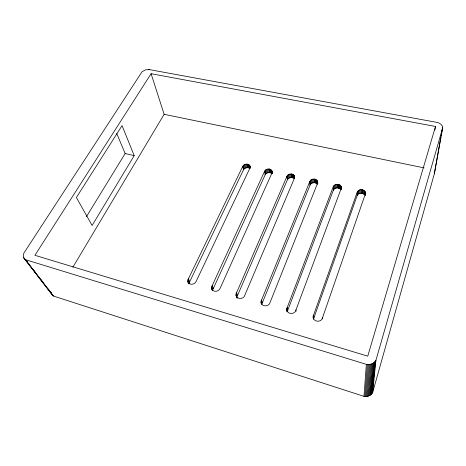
<?xml version="1.0" encoding="UTF-8"?>
<svg xmlns="http://www.w3.org/2000/svg" width="466" height="466" viewBox="0 0 466 466"><rect width="100%" height="100%" fill="white"/><g stroke="black" fill="none" stroke-linecap="round" stroke-linejoin="round"><path stroke-width="0.7" d="M357.259 192.027L313.199 316.239L313.449 319.198L357.16 195.574L357.259 192.027C359.199 187.478 367.389 190.012 365.426 195.12M357.16 195.574L357.585 194.788L357.684 191.235M357.585 194.788L358.255 194.112L358.36 190.559M358.255 194.112L359.123 193.606L359.234 190.046M359.123 193.606L360.125 193.291L360.247 189.732M360.125 193.291L361.202 193.192L361.336 189.633M313.251 318.651L313.199 316.239M362.047 193.291L362.181 189.726M364.965 191.322L364.808 194.881L362.28 193.32L362.42 189.755M362.501 193.39L362.641 189.831M363.282 193.658L363.428 190.099M364.144 194.194L364.296 190.635M365.251 194.974L365.379 192.126M365.309 195.266L365.519 192.988M286.73 309.785L286.811 308.579L333.266 186.662C334.704 182.788 342.289 183.942 341.194 188.445L295.968 309.972C295.124 314.684 287.248 314.655 286.73 309.785L287.009 311.573M148.747 69.492L436.724 122.342C439.467 122.82 442.578 124.719 442.7 127.795L434.341 173.818L372.614 392.617C371.018 395.646 367.278 397.09 363.998 396.356L366.358 364.354L25.467 259.679C23.271 258.368 22.793 255.391 23.824 253.189L141.967 71.857L145.334 69.888L149.388 69.58M364.936 396.496L367.4 364.499L366.358 364.354M365.88 396.537L368.455 364.54C371.466 364.505 374.489 362.921 375.957 360.241L442.7 127.795M366.818 396.473L369.497 364.464M367.732 396.31L370.517 364.278M261.024 302.283L261.135 301.1L309.855 181.408C311.282 177.622 318.779 178.682 317.596 183.144L270.082 302.446C269.202 307.001 261.473 307.117 261.024 302.283L261.426 304.082M368.612 396.042L371.501 363.981M369.451 395.681L372.433 363.585M370.231 395.22L373.307 363.084M370.948 394.679L374.105 362.49M371.588 394.061L374.815 361.814M372.148 393.368L375.439 361.063M372.614 392.617L375.957 360.241M235.977 294.966L236.111 293.807L286.974 176.27C288.419 172.63 295.747 173.568 294.541 177.965L244.866 295.112C243.957 299.516 236.349 299.755 235.977 294.966L236.664 297.384M212.391 290.761L211.564 287.837L211.727 286.701L264.612 171.249C266.202 167.818 272.697 168.442 272.348 172.764M188.975 283.945L189.161 282.839L243.456 169.869C244.667 167.614 248.046 166.945 250.038 168.564L249.38 165.022C247.376 163.403 243.98 164.073 242.751 166.339L187.949 279.775L187.938 281.965L188.666 283.794M434.906 130.043L435.506 126.461L151.089 73.704L34.909 255.304L367.756 356.164L435.506 126.461M441.477 132.245L441.733 130.824M434.341 173.818L440.848 137.097M441.11 135.682L442.648 127.183M272.15 171.342L272.01 172.909L220.29 287.971C219.37 291.704 213.306 292.695 211.768 288.937M365.373 193.844L322.565 317.672C321.773 322.548 313.74 322.373 313.152 317.468M286.811 308.579L287.277 311.568L333.341 190.21C334.617 187.379 339.056 187.087 340.879 189.522L340.856 185.963M261.135 301.1L261.787 304.222L310.1 184.95C311.381 182.206 315.732 181.833 317.521 184.262L317.329 180.709M236.111 293.807L236.973 296.836L287.376 179.812C288.582 177.441 292.077 176.864 294.104 178.501L293.749 174.954M211.727 286.701L212.764 289.747L265.171 174.785C266.366 172.484 269.802 171.872 271.795 173.498L271.282 169.95M72.865 267.204L164.131 114.316L151.089 73.704M134.202 155.621L92.105 225.497L76.389 197.508L122.051 125.604L134.202 155.621L125.156 153.524L116.75 133.538M86.42 216.684L125.156 153.524M367.4 364.499L368.455 364.54M361.202 193.192L362.28 193.32M164.131 114.316L424.124 167.888M51.732 294.04L53.444 296.05L363.998 396.356M249.38 165.022L250.458 167.801M25.636 259.754L27.832 262.608M28.706 263.744L29.585 264.886M33.092 269.447L35.725 272.872M40.548 279.146L43.618 283.136M47.998 288.844L51.51 293.405L51.377 292.735M25.467 259.679L53.444 296.05M23.667 257.57L51.295 293.469M23.982 258.187L52.903 295.642M187.938 281.965C189.423 285.693 195.37 284.604 196.326 281.004L249.986 167.964L250.195 166.385M187.763 280.887L188.736 283.334M187.949 279.775L189.161 282.839M188.474 278.72L189.679 281.784M211.564 287.837L212.397 290.271M212.234 285.629L213.271 288.675M236.798 297.087L237.142 298.287M236.606 292.712L237.456 295.747M434.166 172.641L434.3 173.23M261.607 299.982L262.271 302.993M242.751 166.339L243.456 169.869M243.939 164.987L244.633 168.523M243.24 165.611L243.939 169.146M244.801 164.51L245.489 168.051M245.768 164.213L246.45 167.754M246.776 164.119L247.452 167.661M247.761 164.224L248.425 167.772M247.545 164.201L248.215 167.743M248.646 164.533L249.31 168.075M249.91 165.651L250.3 167.777M264.612 171.249L265.171 174.785M286.8 308.696L287.266 311.684M265.055 170.544L265.608 174.086M287.266 307.438L287.726 310.432M265.748 169.915L266.296 173.457M266.616 169.432L267.158 172.973M267.595 169.129L268.125 172.676M268.614 169.03L269.144 172.577M269.814 169.21L270.332 172.758M269.616 169.146L270.134 172.694M269.4 169.117L269.919 172.665M269.214 169.076L269.738 172.624M270.525 169.455L271.043 173.008M270.024 169.257L270.542 172.804M272.196 172.146L272.394 173.562M271.835 170.597L272.243 173.434M295.968 309.972L296.12 311.166M287.429 175.548L287.831 179.09M287.015 176.212L287.417 179.754L286.974 176.27M288.122 174.901L288.512 178.449M288.99 174.412L289.374 177.96M289.974 174.109L290.359 177.662M291.623 174.057L291.996 177.61M291.011 174.01L291.39 177.563M292.456 174.243L292.817 177.796M292.24 174.197L292.601 177.75M292.036 174.127L292.403 177.68M291.809 174.103L292.182 177.651M292.968 174.447L293.33 178M294.331 175.606L294.611 178.449M313.63 315.074L313.88 318.039M309.855 181.408L310.1 184.95M310.309 180.639L310.548 184.186M309.907 181.321L310.146 184.862M310.991 179.987L311.23 183.54M311.865 179.492L312.092 183.045M312.861 179.183L313.082 182.736M314.538 179.13L314.742 182.689M322.565 317.672L322.635 318.855M313.915 179.084L314.125 182.637M315.383 179.323L315.587 182.876M315.162 179.276L315.371 182.829M314.952 179.2L315.162 182.759M314.725 179.177L314.934 182.73M315.913 179.532L316.111 183.086M316.723 180.045L316.915 183.598M317.69 181.484L317.806 183.616M333.708 185.887L333.784 189.435M333.318 186.575L333.341 190.21M334.39 185.223L334.454 188.777M335.264 184.717L335.322 188.27M336.266 184.402L336.318 187.961M337.337 184.303L337.384 187.862M338.613 184.501L338.648 188.06M338.398 184.425L338.438 187.984M338.165 184.402L338.205 187.961M337.972 184.355L338.013 187.915M339.382 184.763L339.411 188.322M338.84 184.548L338.875 188.107M340.221 185.287L340.244 188.846M341.246 186.755L341.24 189.749"/></g></svg>
